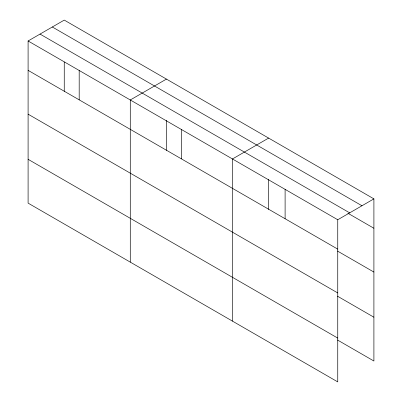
<?xml version="1.0" encoding="UTF-8"?>
<svg xmlns="http://www.w3.org/2000/svg" width="402" height="402" viewBox="0 0 402 402"><rect width="100%" height="100%" fill="white"/><g stroke="black" fill="none" stroke-linecap="round" stroke-linejoin="round"><path stroke-width="0.6" d="M28.095 40.974L337.745 219.753L337.745 381.9L28.095 203.126L28.095 40.974L64.255 20.1L373.905 198.874L373.905 361.026L337.544 340.032M166.438 79.099L130.283 99.972L130.283 262.119M268.621 138.092L232.467 158.966L232.467 321.118M337.745 219.753L373.905 198.874M52.32 26.989L361.971 205.764M40.029 34.085L349.68 212.864M347.856 213.216L373.905 228.256M28.095 70.355L337.745 249.129M337.544 251.079L373.905 272.069M28.095 114.168L337.745 292.942M337.544 296.219L373.905 317.213M28.095 159.313L337.745 338.087M285.108 189.357L285.108 218.738M268.621 179.362L268.621 209.407M181.372 129.469L181.372 158.85M166.438 120.369L166.438 150.413M79.189 70.471L79.189 99.852M64.255 61.998L64.255 91.415"/></g></svg>
